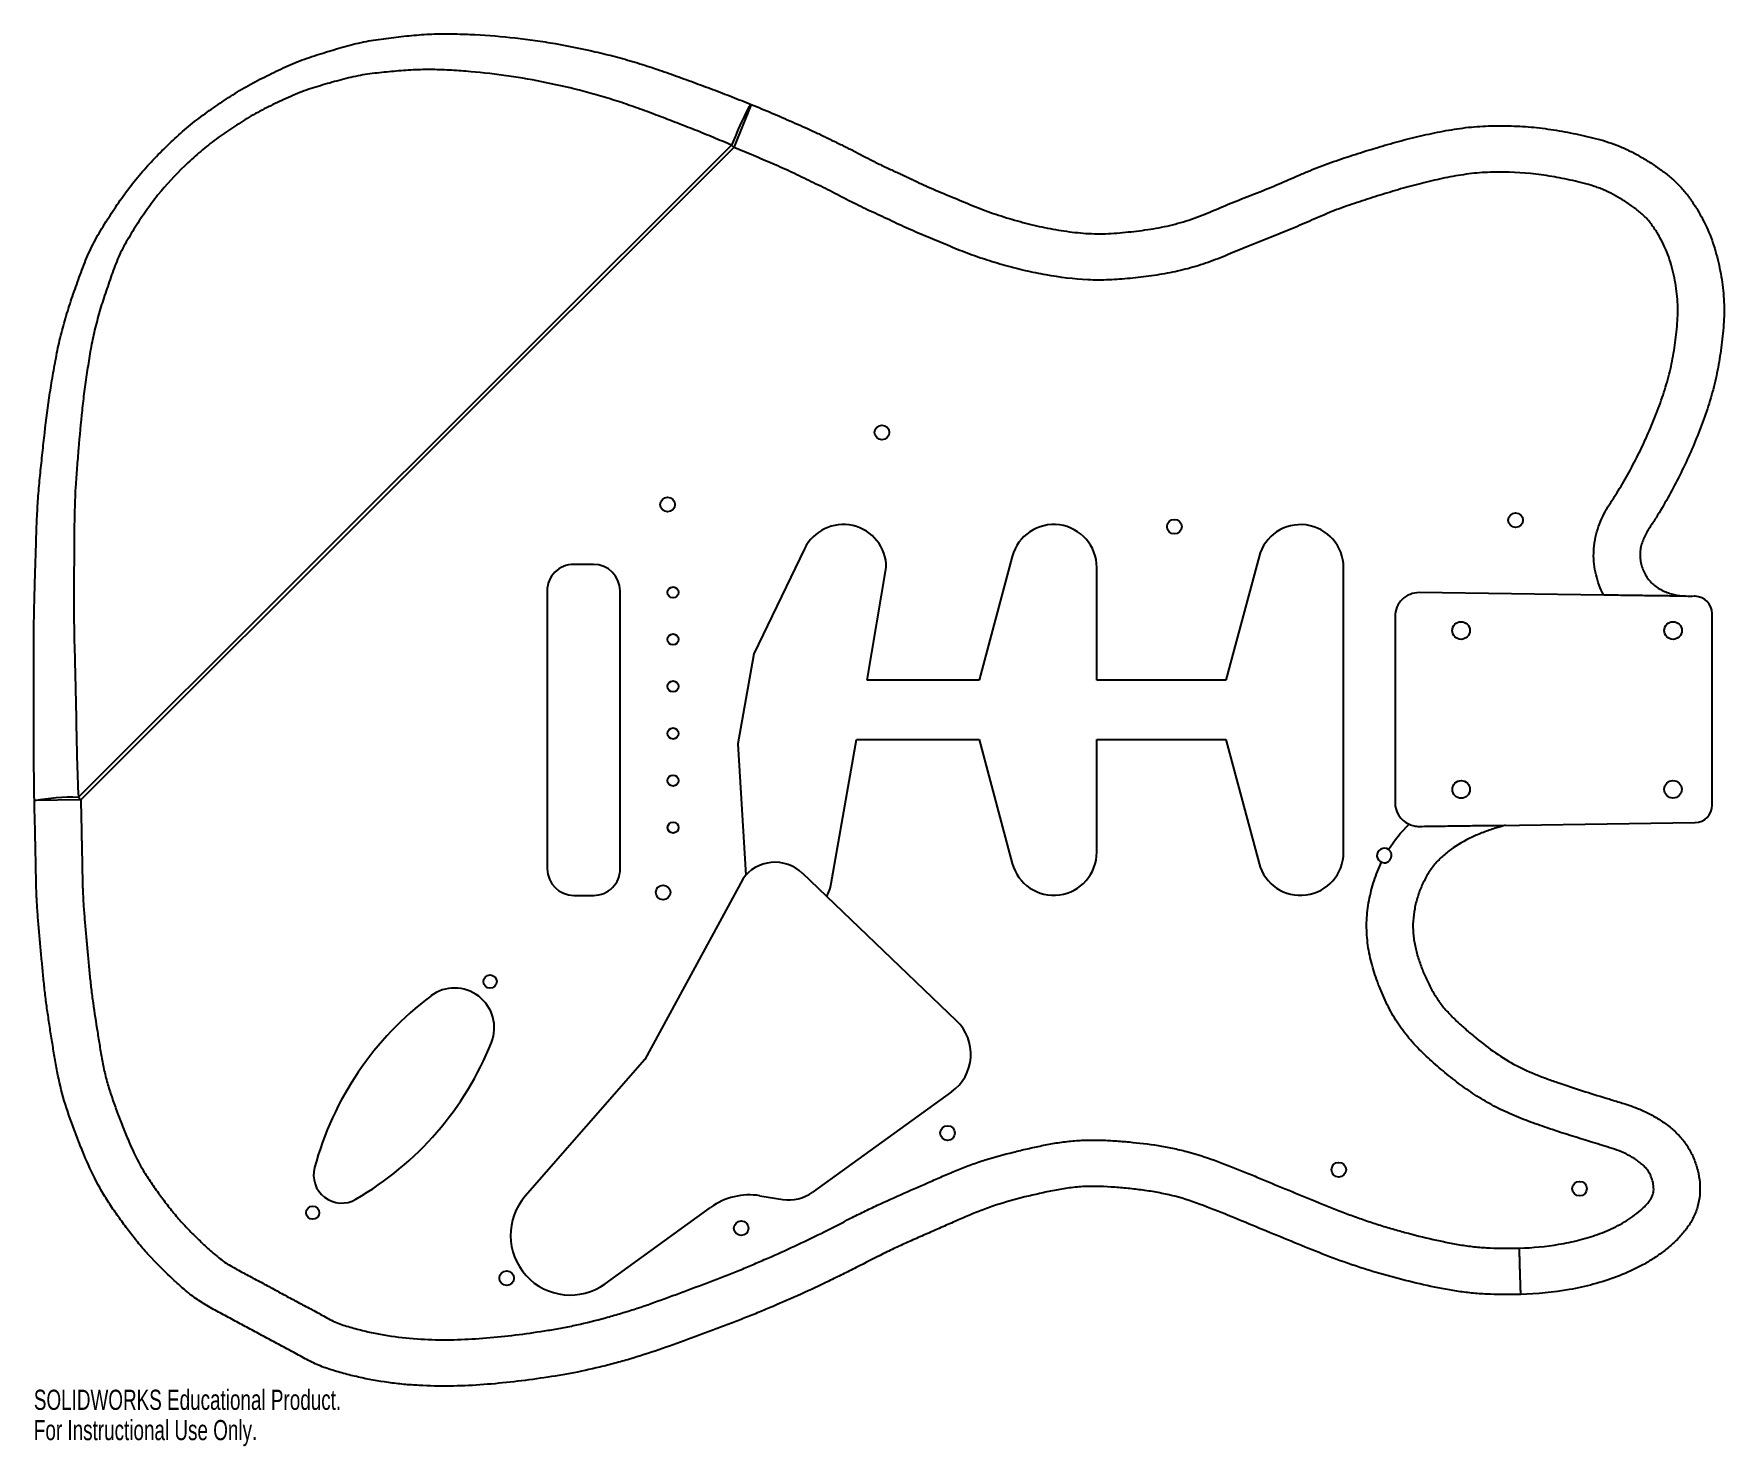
# Model space of a CAD drawing. Header units: inches. Extents: x 0 to 16, y -0.6 to 12.8.
import ezdxf

# ---------------------------------------------------------------- set-up
doc = ezdxf.new("R2010")
doc.units = ezdxf.units.IN
doc.header["$MEASUREMENT"] = 0
doc.styles.add('SLDTEXTSTYLE0', font='TXT', dxfattribs={"width": 0.7})

msp = doc.modelspace()

# ---------------------------------------------------------------- linework, layer by layer
at = {"color": 7, "linetype": 'Continuous', "lineweight": 25}
for p, q in [((6.772, 12.099), (6.608, 11.693)), ((0.42, 5.559), (6.586, 11.716)), ((6.608, 11.693), (0.443, 5.536)), ((6.586, 11.716), (6.608, 11.693)), ((7.274, 7.904), (6.796, 6.913)), ((9.235, 7.833), (8.922, 6.664)), ((11.564, 7.832), (11.251, 6.663)), ((5.283, 7.758), (5.095, 7.758)), ((7.865, 6.664), (8.046, 7.728)), ((10.033, 6.663), (10.033, 7.728)), ((12.362, 5.039), (12.362, 7.727)), ((4.845, 7.508), (4.846, 4.883)), ((5.534, 4.883), (5.533, 7.508)), ((14.818, 7.467), (13.076, 7.491)), ((15.679, 7.456), (15.672, 7.456)), ((12.848, 7.266), (12.848, 5.509)), ((15.842, 5.485), (15.842, 7.291)), ((6.796, 6.913), (6.646, 6.063)), ((8.922, 6.664), (7.865, 6.664)), ((11.251, 6.663), (10.033, 6.663)), ((6.646, 6.063), (6.719, 4.823)), ((7.526, 4.745), (7.766, 6.104)), ((7.766, 6.104), (8.922, 6.104)), ((8.922, 6.104), (9.235, 4.935)), ((10.033, 5.04), (10.033, 6.103)), ((10.033, 6.103), (11.251, 6.103)), ((11.251, 6.103), (11.564, 4.934)), ((0.443, 5.536), (0.005, 5.527)), ((0.42, 5.559), (0.443, 5.536)), ((13.815, 5.294), (15.679, 5.32)), ((13.892, 5.295), (13.821, 5.275)), ((6.691, 4.787), (5.766, 3.083)), ((8.709, 3.449), (7.256, 4.841)), ((5.096, 4.633), (5.284, 4.633)), ((5.766, 3.083), (4.638, 1.794)), ((7.348, 1.829), (8.663, 2.778)), ((6.851, 1.797), (7.07, 1.763)), ((5.391, 0.967), (6.387, 1.687))]:
    msp.add_line(p, q, dxfattribs=at)
at = {"color": 7, "linetype": 'Continuous', "lineweight": 25, "flags": 128}
msp.add_lwpolyline([(6.772, 12.099), (6.764, 12.093), (6.75, 12.073), (6.731, 12.039), (6.707, 11.992), (6.679, 11.934), (6.649, 11.867), (6.618, 11.793), (6.586, 11.716)], dxfattribs=at)
at = {"color": 7, "linetype": 'Continuous', "lineweight": 25}
for centre, radius in [((8.005, 9.003), 0.0689), ((5.982, 8.322), 0.0689), ((10.765, 8.114), 0.0689), ((13.986, 8.175), 0.0689), ((6.033, 7.493), 0.052), ((13.471, 7.133), 0.083), ((15.472, 7.133), 0.083), ((6.033, 7.049), 0.052), ((6.033, 6.605), 0.052), ((6.033, 6.161), 0.052), ((6.033, 5.717), 0.052), ((13.472, 5.633), 0.083), ((15.471, 5.634), 0.083), ((6.034, 5.273), 0.052), ((5.939, 4.661), 0.0689), ((4.306, 3.819), 0.0625), ((8.624, 2.389), 0.0689), ((12.317, 2.043), 0.0689), ((14.589, 1.864), 0.0689), ((2.632, 1.637), 0.0625), ((6.677, 1.491), 0.0689), ((4.463, 1.019), 0.0689)]:
    msp.add_circle(centre, radius, dxfattribs=at)
for centre, radius, start, end in [((7.64, 7.728), 0.406, 0, 154.2633), ((9.627, 7.728), 0.406, 0.0037, 165.0037), ((11.956, 7.727), 0.406, 0.0037, 165.0037), ((5.095, 7.508), 0.25, 90.0037, 180.0037), ((5.283, 7.508), 0.25, 0.0037, 90.0037), ((13.073, 7.266), 0.225, 89.2239, 180), ((15.677, 7.291), 0.165, 0, 89.2239), ((0.361, 3.604), 1.955, 88.276, 100.4908), ((13.073, 5.509), 0.225, 180, 245.5449), ((15.677, 5.485), 0.165, 270.7761, 0), ((9.627, 5.04), 0.406, 195.0037, 0.0037), ((11.956, 5.039), 0.406, 195.0037, 0.0037), ((12.746, 5.009), 0.0689, 53.9857, 248.5508), ((5.096, 4.883), 0.25, 180.0037, 270.0037), ((5.284, 4.883), 0.25, 270.0037, 0.0037), ((6.996, 4.57), 0.375, 46.2394, 144.6004), ((7.127, 4.815), 0.406, 331.634, 350.0037), ((5.546, 1.282), 3, 126.854, 164.9048), ((3.971, 3.383), 0.375, 338.1534, 126.854), ((8.406, 3.133), 0.438, 305.8386, 46.2394), ((1.535, 4.36), 3, 300.1026, 338.1534), ((2.906, 1.994), 0.266, 164.9048, 300.1026), ((5.062, 1.423), 0.563, 138.8028, 305.8579), ((6.754, 1.18), 0.625, 80.9855, 125.8579), ((7.128, 2.133), 0.375, 260.9855, 305.8386)]:
    msp.add_arc(centre, radius, start, end, dxfattribs=at)
for points, knots in [([(0.005, 5.527), (0.003, 5.657), (0.001, 5.787), (0, 6.047), (0, 6.176), (0.001, 6.371), (0.001, 6.435), (0.001, 6.565), (0.001, 6.629), (0, 6.823), (0, 6.952), (0, 7.145), (0.001, 7.21), (0.003, 7.338), (0.005, 7.403), (0.008, 7.531), (0.01, 7.595), (0.014, 7.724), (0.016, 7.788), (0.02, 7.916), (0.022, 7.98), (0.026, 8.108), (0.028, 8.172), (0.035, 8.301), (0.039, 8.365), (0.046, 8.46), (0.049, 8.492), (0.055, 8.556), (0.058, 8.588), (0.065, 8.651), (0.068, 8.683), (0.075, 8.746), (0.078, 8.778), (0.088, 8.873), (0.095, 8.936), (0.117, 9.126), (0.133, 9.252), (0.162, 9.44), (0.172, 9.503), (0.189, 9.597), (0.195, 9.628), (0.206, 9.691), (0.212, 9.722), (0.224, 9.785), (0.231, 9.816), (0.245, 9.878), (0.252, 9.91), (0.276, 10.003), (0.293, 10.065), (0.331, 10.188), (0.351, 10.249), (0.383, 10.34), (0.394, 10.37), (0.415, 10.431), (0.426, 10.461), (0.459, 10.551), (0.482, 10.611), (0.52, 10.699), (0.534, 10.729), (0.562, 10.787), (0.577, 10.815), (0.608, 10.872), (0.625, 10.9), (0.658, 10.956), (0.676, 10.984), (0.711, 11.039), (0.728, 11.066), (0.764, 11.121), (0.783, 11.148), (0.839, 11.229), (0.877, 11.282), (0.957, 11.385), (0.999, 11.435), (1.084, 11.532), (1.129, 11.58), (1.219, 11.672), (1.266, 11.718), (1.361, 11.806), (1.41, 11.85), (1.485, 11.912), (1.511, 11.933), (1.563, 11.973), (1.589, 11.993), (1.669, 12.051), (1.723, 12.088), (1.804, 12.143), (1.831, 12.161), (1.886, 12.196), (1.914, 12.213), (1.997, 12.264), (2.054, 12.295), (2.141, 12.341), (2.17, 12.355), (2.228, 12.384), (2.257, 12.398), (2.345, 12.441), (2.404, 12.468), (2.494, 12.505), (2.525, 12.517), (2.586, 12.539), (2.617, 12.55), (2.678, 12.57), (2.709, 12.579), (2.755, 12.593), (2.771, 12.598), (2.801, 12.607), (2.817, 12.612), (2.894, 12.635), (2.956, 12.653), (3.049, 12.676), (3.081, 12.683), (3.144, 12.696), (3.175, 12.702), (3.239, 12.712), (3.27, 12.716), (3.334, 12.725), (3.365, 12.729), (3.429, 12.736), (3.46, 12.74), (3.524, 12.747), (3.556, 12.75), (3.652, 12.759), (3.717, 12.763), (3.813, 12.766), (3.845, 12.766), (3.909, 12.767), (3.941, 12.766), (4.037, 12.764), (4.1, 12.762), (4.291, 12.752), (4.417, 12.742), (4.607, 12.721), (4.67, 12.713), (4.796, 12.695), (4.859, 12.685), (5.048, 12.652), (5.173, 12.627), (5.361, 12.583), (5.424, 12.568), (5.549, 12.535), (5.612, 12.517), (5.736, 12.48), (5.797, 12.46), (5.92, 12.419), (5.981, 12.398), (6.103, 12.354), (6.164, 12.332), (6.286, 12.287), (6.347, 12.265), (6.469, 12.219), (6.53, 12.195), (6.651, 12.148), (6.712, 12.123), (6.772, 12.099)], [0, 0, 0, 0, 0.03125, 0.03125, 0.0625, 0.0625, 0.078125, 0.078125, 0.09375, 0.09375, 0.125, 0.125, 0.140625, 0.140625, 0.15625, 0.15625, 0.171875, 0.171875, 0.1875, 0.1875, 0.203125, 0.203125, 0.21875, 0.21875, 0.234375, 0.234375, 0.242188, 0.242188, 0.25, 0.25, 0.257813, 0.257813, 0.265625, 0.265625, 0.28125, 0.28125, 0.3125, 0.3125, 0.328125, 0.328125, 0.335938, 0.335938, 0.34375, 0.34375, 0.351563, 0.351563, 0.359375, 0.359375, 0.375, 0.375, 0.390625, 0.390625, 0.398438, 0.398438, 0.40625, 0.40625, 0.421875, 0.421875, 0.429688, 0.429688, 0.4375, 0.4375, 0.445313, 0.445313, 0.453125, 0.453125, 0.460938, 0.460938, 0.46875, 0.46875, 0.484375, 0.484375, 0.5, 0.5, 0.515625, 0.515625, 0.53125, 0.53125, 0.546875, 0.546875, 0.554688, 0.554688, 0.5625, 0.5625, 0.578125, 0.578125, 0.585938, 0.585938, 0.59375, 0.59375, 0.609375, 0.609375, 0.617188, 0.617188, 0.625, 0.625, 0.640625, 0.640625, 0.648438, 0.648438, 0.65625, 0.65625, 0.664063, 0.664063, 0.667969, 0.667969, 0.671875, 0.671875, 0.6875, 0.6875, 0.695313, 0.695313, 0.703125, 0.703125, 0.710938, 0.710938, 0.71875, 0.71875, 0.726563, 0.726563, 0.734375, 0.734375, 0.75, 0.75, 0.757813, 0.757813, 0.765625, 0.765625, 0.78125, 0.78125, 0.8125, 0.8125, 0.828125, 0.828125, 0.84375, 0.84375, 0.875, 0.875, 0.890625, 0.890625, 0.90625, 0.90625, 0.921875, 0.921875, 0.9375, 0.9375, 0.953125, 0.953125, 0.96875, 0.96875, 0.984375, 0.984375, 1, 1, 1, 1]), ([(6.586, 11.716), (6.528, 11.74), (6.471, 11.764), (6.356, 11.811), (6.299, 11.835), (6.184, 11.881), (6.126, 11.903), (6.011, 11.947), (5.953, 11.97), (5.838, 12.013), (5.781, 12.035), (5.665, 12.077), (5.607, 12.097), (5.49, 12.136), (5.431, 12.154), (5.314, 12.189), (5.254, 12.206), (5.077, 12.253), (4.958, 12.28), (4.72, 12.329), (4.601, 12.35), (4.363, 12.385), (4.243, 12.399), (4.063, 12.414), (4.003, 12.419), (3.883, 12.425), (3.822, 12.428), (3.732, 12.429), (3.701, 12.429), (3.641, 12.428), (3.61, 12.427), (3.549, 12.424), (3.519, 12.422), (3.458, 12.418), (3.428, 12.415), (3.337, 12.406), (3.277, 12.401), (3.187, 12.39), (3.157, 12.386), (3.097, 12.377), (3.067, 12.371), (2.978, 12.352), (2.919, 12.337), (2.831, 12.313), (2.802, 12.304), (2.743, 12.288), (2.714, 12.279), (2.655, 12.262), (2.626, 12.253), (2.567, 12.233), (2.538, 12.223), (2.452, 12.189), (2.396, 12.163), (2.284, 12.111), (2.229, 12.085), (2.119, 12.029), (2.065, 11.999), (1.986, 11.951), (1.96, 11.934), (1.907, 11.901), (1.882, 11.883), (1.83, 11.849), (1.804, 11.831), (1.753, 11.796), (1.728, 11.777), (1.678, 11.74), (1.653, 11.721), (1.604, 11.682), (1.581, 11.662), (1.511, 11.601), (1.465, 11.559), (1.333, 11.431), (1.249, 11.341), (1.133, 11.197), (1.096, 11.147), (1.024, 11.045), (0.99, 10.993), (0.94, 10.915), (0.924, 10.888), (0.892, 10.835), (0.876, 10.809), (0.846, 10.755), (0.832, 10.728), (0.806, 10.673), (0.793, 10.645), (0.759, 10.561), (0.739, 10.504), (0.709, 10.418), (0.699, 10.389), (0.68, 10.332), (0.67, 10.303), (0.642, 10.217), (0.624, 10.159), (0.6, 10.071), (0.592, 10.042), (0.577, 9.983), (0.57, 9.953), (0.557, 9.894), (0.55, 9.865), (0.539, 9.806), (0.534, 9.776), (0.524, 9.717), (0.519, 9.687), (0.51, 9.628), (0.505, 9.598), (0.492, 9.509), (0.483, 9.449), (0.468, 9.33), (0.461, 9.27), (0.442, 9.091), (0.431, 8.971), (0.416, 8.791), (0.411, 8.731), (0.402, 8.61), (0.397, 8.55), (0.386, 8.369), (0.383, 8.248), (0.381, 8.066), (0.381, 8.005), (0.38, 7.883), (0.38, 7.823), (0.378, 7.64), (0.377, 7.519), (0.377, 7.275), (0.379, 7.153), (0.385, 6.909), (0.388, 6.787), (0.393, 6.603), (0.394, 6.542), (0.397, 6.419), (0.398, 6.358), (0.401, 6.174), (0.403, 6.051), (0.41, 5.805), (0.415, 5.682), (0.42, 5.559)], [0, 0, 0, 0, 0.015625, 0.015625, 0.03125, 0.03125, 0.046875, 0.046875, 0.0625, 0.0625, 0.078125, 0.078125, 0.09375, 0.09375, 0.109375, 0.109375, 0.125, 0.125, 0.15625, 0.15625, 0.1875, 0.1875, 0.21875, 0.21875, 0.234375, 0.234375, 0.25, 0.25, 0.257813, 0.257813, 0.265625, 0.265625, 0.273438, 0.273438, 0.28125, 0.28125, 0.296875, 0.296875, 0.304688, 0.304688, 0.3125, 0.3125, 0.328125, 0.328125, 0.335938, 0.335938, 0.34375, 0.34375, 0.351563, 0.351563, 0.359375, 0.359375, 0.375, 0.375, 0.390625, 0.390625, 0.40625, 0.40625, 0.414063, 0.414063, 0.421875, 0.421875, 0.429688, 0.429688, 0.4375, 0.4375, 0.445313, 0.445313, 0.453125, 0.453125, 0.46875, 0.46875, 0.5, 0.5, 0.515625, 0.515625, 0.53125, 0.53125, 0.539063, 0.539063, 0.546875, 0.546875, 0.554688, 0.554688, 0.5625, 0.5625, 0.578125, 0.578125, 0.585938, 0.585938, 0.59375, 0.59375, 0.609375, 0.609375, 0.617188, 0.617188, 0.625, 0.625, 0.632813, 0.632813, 0.640625, 0.640625, 0.648438, 0.648438, 0.65625, 0.65625, 0.671875, 0.671875, 0.6875, 0.6875, 0.71875, 0.71875, 0.734375, 0.734375, 0.75, 0.75, 0.78125, 0.78125, 0.796875, 0.796875, 0.8125, 0.8125, 0.84375, 0.84375, 0.875, 0.875, 0.90625, 0.90625, 0.921875, 0.921875, 0.9375, 0.9375, 0.96875, 0.96875, 1, 1, 1, 1]), ([(6.772, 12.099), (6.837, 12.073), (6.902, 12.046), (6.999, 12.005), (7.031, 11.991), (7.095, 11.963), (7.127, 11.949), (7.224, 11.907), (7.288, 11.879), (7.383, 11.834), (7.415, 11.819), (7.478, 11.788), (7.51, 11.773), (7.573, 11.742), (7.605, 11.727), (7.668, 11.696), (7.7, 11.68), (7.794, 11.632), (7.856, 11.599), (7.95, 11.551), (7.982, 11.535), (8.045, 11.505), (8.077, 11.49), (8.141, 11.461), (8.173, 11.447), (8.237, 11.416), (8.269, 11.401), (8.332, 11.371), (8.364, 11.356), (8.428, 11.327), (8.46, 11.313), (8.557, 11.271), (8.622, 11.244), (8.72, 11.204), (8.752, 11.19), (8.817, 11.163), (8.849, 11.149), (8.914, 11.123), (8.947, 11.11), (9.013, 11.086), (9.047, 11.074), (9.114, 11.052), (9.147, 11.041), (9.215, 11.02), (9.249, 11.01), (9.351, 10.981), (9.42, 10.964), (9.557, 10.934), (9.627, 10.921), (9.765, 10.899), (9.835, 10.89), (9.939, 10.882), (9.975, 10.88), (10.045, 10.878), (10.08, 10.878), (10.151, 10.881), (10.187, 10.883), (10.258, 10.888), (10.294, 10.892), (10.4, 10.903), (10.47, 10.911), (10.61, 10.934), (10.68, 10.947), (10.782, 10.973), (10.816, 10.982), (10.884, 11.003), (10.918, 11.014), (11.018, 11.05), (11.084, 11.077), (11.216, 11.133), (11.282, 11.161), (11.414, 11.214), (11.481, 11.24), (11.614, 11.292), (11.68, 11.319), (11.812, 11.375), (11.877, 11.404), (11.976, 11.447), (12.009, 11.461), (12.075, 11.488), (12.108, 11.501), (12.208, 11.539), (12.276, 11.563), (12.411, 11.609), (12.479, 11.631), (12.581, 11.663), (12.615, 11.673), (12.684, 11.694), (12.718, 11.704), (12.786, 11.725), (12.821, 11.734), (12.89, 11.753), (12.924, 11.762), (12.994, 11.78), (13.029, 11.788), (13.099, 11.805), (13.134, 11.813), (13.239, 11.836), (13.31, 11.85), (13.452, 11.873), (13.523, 11.883), (13.631, 11.892), (13.667, 11.894), (13.739, 11.897), (13.774, 11.898), (13.882, 11.899), (13.954, 11.897), (14.096, 11.89), (14.167, 11.884), (14.308, 11.866), (14.379, 11.855), (14.519, 11.829), (14.59, 11.815), (14.694, 11.79), (14.729, 11.782), (14.799, 11.763), (14.833, 11.753), (14.901, 11.73), (14.934, 11.718), (15, 11.691), (15.033, 11.676), (15.096, 11.644), (15.128, 11.627), (15.19, 11.592), (15.221, 11.574), (15.281, 11.535), (15.311, 11.515), (15.369, 11.474), (15.398, 11.452), (15.453, 11.408), (15.48, 11.384), (15.531, 11.335), (15.555, 11.308), (15.59, 11.267), (15.601, 11.253), (15.623, 11.224), (15.633, 11.209), (15.664, 11.165), (15.684, 11.135), (15.739, 11.043), (15.772, 10.98), (15.829, 10.849), (15.853, 10.782), (15.883, 10.678), (15.892, 10.643), (15.908, 10.573), (15.915, 10.537), (15.935, 10.431), (15.944, 10.36), (15.952, 10.253), (15.954, 10.217), (15.955, 10.145), (15.954, 10.109), (15.95, 10.037), (15.948, 10.001), (15.941, 9.929), (15.938, 9.893), (15.925, 9.785), (15.914, 9.714), (15.889, 9.573), (15.874, 9.502), (15.838, 9.363), (15.818, 9.294), (15.773, 9.157), (15.748, 9.089), (15.695, 8.954), (15.668, 8.887), (15.61, 8.755), (15.579, 8.689), (15.516, 8.56), (15.483, 8.496), (15.414, 8.369), (15.378, 8.306), (15.321, 8.214), (15.302, 8.183), (15.263, 8.122), (15.242, 8.092), (15.215, 8.045), (15.207, 8.029), (15.191, 7.996), (15.185, 7.979), (15.173, 7.944), (15.169, 7.927), (15.164, 7.9), (15.162, 7.891), (15.161, 7.873), (15.16, 7.864), (15.16, 7.837), (15.161, 7.819), (15.166, 7.783), (15.169, 7.765), (15.179, 7.73), (15.185, 7.713), (15.2, 7.68), (15.208, 7.664), (15.227, 7.633), (15.238, 7.618), (15.261, 7.591), (15.274, 7.578), (15.301, 7.555), (15.316, 7.544), (15.347, 7.525), (15.363, 7.516), (15.396, 7.501), (15.412, 7.494), (15.447, 7.482), (15.464, 7.477), (15.517, 7.465), (15.553, 7.459), (15.589, 7.457)], [0, 0, 0, 0, 0.015625, 0.015625, 0.023438, 0.023438, 0.03125, 0.03125, 0.046875, 0.046875, 0.054688, 0.054688, 0.0625, 0.0625, 0.070313, 0.070313, 0.078125, 0.078125, 0.09375, 0.09375, 0.101563, 0.101563, 0.109375, 0.109375, 0.117188, 0.117188, 0.125, 0.125, 0.132813, 0.132813, 0.140625, 0.140625, 0.15625, 0.15625, 0.164063, 0.164063, 0.171875, 0.171875, 0.179688, 0.179688, 0.1875, 0.1875, 0.195313, 0.195313, 0.203125, 0.203125, 0.21875, 0.21875, 0.234375, 0.234375, 0.25, 0.25, 0.257813, 0.257813, 0.265625, 0.265625, 0.273438, 0.273438, 0.28125, 0.28125, 0.296875, 0.296875, 0.3125, 0.3125, 0.320313, 0.320313, 0.328125, 0.328125, 0.34375, 0.34375, 0.359375, 0.359375, 0.375, 0.375, 0.390625, 0.390625, 0.40625, 0.40625, 0.414062, 0.414062, 0.421875, 0.421875, 0.4375, 0.4375, 0.453125, 0.453125, 0.460937, 0.460937, 0.46875, 0.46875, 0.476562, 0.476562, 0.484375, 0.484375, 0.492187, 0.492187, 0.5, 0.5, 0.515625, 0.515625, 0.53125, 0.53125, 0.539062, 0.539062, 0.546875, 0.546875, 0.5625, 0.5625, 0.578125, 0.578125, 0.59375, 0.59375, 0.609375, 0.609375, 0.617187, 0.617187, 0.625, 0.625, 0.632812, 0.632812, 0.640625, 0.640625, 0.648437, 0.648437, 0.65625, 0.65625, 0.664062, 0.664062, 0.671875, 0.671875, 0.679687, 0.679687, 0.6875, 0.6875, 0.691406, 0.691406, 0.695312, 0.695312, 0.703125, 0.703125, 0.71875, 0.71875, 0.734375, 0.734375, 0.742187, 0.742187, 0.75, 0.75, 0.765625, 0.765625, 0.773437, 0.773437, 0.78125, 0.78125, 0.789062, 0.789062, 0.796875, 0.796875, 0.8125, 0.8125, 0.828125, 0.828125, 0.84375, 0.84375, 0.859375, 0.859375, 0.875, 0.875, 0.890625, 0.890625, 0.90625, 0.90625, 0.921875, 0.921875, 0.929687, 0.929687, 0.9375, 0.9375, 0.941406, 0.941406, 0.945312, 0.945312, 0.949219, 0.949219, 0.951172, 0.951172, 0.953125, 0.953125, 0.957031, 0.957031, 0.960937, 0.960937, 0.964844, 0.964844, 0.96875, 0.96875, 0.972656, 0.972656, 0.976562, 0.976562, 0.980469, 0.980469, 0.984375, 0.984375, 0.988281, 0.988281, 0.992188, 0.992188, 1, 1, 1, 1]), ([(14.818, 7.467), (14.801, 7.498), (14.787, 7.529), (14.763, 7.594), (14.753, 7.627), (14.729, 7.727), (14.721, 7.794), (14.723, 7.88), (14.724, 7.897), (14.727, 7.932), (14.729, 7.949), (14.736, 7.999), (14.744, 8.033), (14.763, 8.098), (14.774, 8.13), (14.8, 8.194), (14.815, 8.225), (14.848, 8.285), (14.866, 8.314), (14.894, 8.358), (14.903, 8.372), (14.922, 8.401), (14.931, 8.415), (14.977, 8.488), (15.012, 8.547), (15.078, 8.666), (15.11, 8.727), (15.171, 8.849), (15.2, 8.911), (15.255, 9.036), (15.282, 9.099), (15.332, 9.226), (15.356, 9.291), (15.399, 9.421), (15.418, 9.486), (15.443, 9.585), (15.451, 9.618), (15.465, 9.685), (15.471, 9.718), (15.488, 9.819), (15.497, 9.886), (15.508, 9.988), (15.511, 10.023), (15.515, 10.091), (15.517, 10.125), (15.517, 10.228), (15.511, 10.295), (15.497, 10.396), (15.491, 10.43), (15.477, 10.496), (15.469, 10.53), (15.452, 10.596), (15.442, 10.628), (15.419, 10.692), (15.406, 10.723), (15.379, 10.785), (15.364, 10.815), (15.331, 10.874), (15.313, 10.903), (15.275, 10.959), (15.254, 10.987), (15.221, 11.025), (15.209, 11.037), (15.185, 11.061), (15.172, 11.072), (15.146, 11.093), (15.133, 11.103), (15.106, 11.124), (15.093, 11.134), (15.051, 11.163), (15.023, 11.182), (14.965, 11.217), (14.936, 11.233), (14.877, 11.265), (14.847, 11.281), (14.8, 11.301), (14.785, 11.307), (14.753, 11.318), (14.737, 11.324), (14.689, 11.339), (14.657, 11.348), (14.591, 11.365), (14.558, 11.373), (14.492, 11.388), (14.459, 11.395), (14.393, 11.408), (14.36, 11.414), (14.293, 11.425), (14.26, 11.431), (14.093, 11.454), (13.959, 11.461), (13.79, 11.461), (13.756, 11.46), (13.688, 11.457), (13.654, 11.455), (13.553, 11.446), (13.486, 11.436), (13.352, 11.413), (13.285, 11.399), (13.186, 11.376), (13.153, 11.368), (13.088, 11.352), (13.055, 11.344), (12.989, 11.327), (12.957, 11.318), (12.892, 11.3), (12.86, 11.29), (12.763, 11.261), (12.698, 11.241), (12.57, 11.2), (12.506, 11.179), (12.379, 11.136), (12.315, 11.113), (12.19, 11.063), (12.128, 11.036), (12.005, 10.982), (11.943, 10.955), (11.818, 10.903), (11.756, 10.878), (11.63, 10.828), (11.567, 10.804), (11.442, 10.754), (11.38, 10.727), (11.256, 10.675), (11.194, 10.649), (11.068, 10.602), (11.005, 10.581), (10.876, 10.544), (10.812, 10.529), (10.681, 10.502), (10.615, 10.491), (10.483, 10.472), (10.416, 10.464), (10.282, 10.451), (10.215, 10.446), (10.115, 10.442), (10.081, 10.441), (10.015, 10.441), (9.981, 10.442), (9.816, 10.45), (9.685, 10.467), (9.489, 10.502), (9.424, 10.515), (9.294, 10.545), (9.23, 10.561), (9.101, 10.597), (9.037, 10.617), (8.91, 10.658), (8.847, 10.68), (8.723, 10.728), (8.662, 10.754), (8.539, 10.805), (8.478, 10.83), (8.355, 10.882), (8.294, 10.908), (8.173, 10.962), (8.113, 10.991), (8.023, 11.034), (7.993, 11.048), (7.933, 11.076), (7.902, 11.089), (7.842, 11.117), (7.812, 11.131), (7.753, 11.161), (7.723, 11.176), (7.664, 11.206), (7.634, 11.222), (7.575, 11.253), (7.546, 11.268), (7.457, 11.313), (7.397, 11.341), (7.307, 11.385), (7.277, 11.4), (7.217, 11.429), (7.187, 11.443), (7.097, 11.485), (7.036, 11.512), (6.945, 11.552), (6.914, 11.565), (6.853, 11.591), (6.823, 11.604), (6.731, 11.643), (6.67, 11.668), (6.608, 11.693)], [0, 0, 0, 0, 0.007813, 0.007813, 0.015625, 0.015625, 0.03125, 0.03125, 0.035156, 0.035156, 0.039063, 0.039063, 0.046875, 0.046875, 0.054688, 0.054688, 0.0625, 0.0625, 0.070313, 0.070313, 0.074219, 0.074219, 0.078125, 0.078125, 0.09375, 0.09375, 0.109375, 0.109375, 0.125, 0.125, 0.140625, 0.140625, 0.15625, 0.15625, 0.171875, 0.171875, 0.179688, 0.179688, 0.1875, 0.1875, 0.203125, 0.203125, 0.210938, 0.210938, 0.21875, 0.21875, 0.234375, 0.234375, 0.242188, 0.242188, 0.25, 0.25, 0.257813, 0.257813, 0.265625, 0.265625, 0.273438, 0.273438, 0.28125, 0.28125, 0.289063, 0.289063, 0.292969, 0.292969, 0.296875, 0.296875, 0.300781, 0.300781, 0.304688, 0.304688, 0.3125, 0.3125, 0.320313, 0.320313, 0.328125, 0.328125, 0.332031, 0.332031, 0.335938, 0.335938, 0.34375, 0.34375, 0.351563, 0.351563, 0.359375, 0.359375, 0.367188, 0.367188, 0.375, 0.375, 0.40625, 0.40625, 0.414063, 0.414063, 0.421875, 0.421875, 0.4375, 0.4375, 0.453125, 0.453125, 0.460938, 0.460938, 0.46875, 0.46875, 0.476563, 0.476563, 0.484375, 0.484375, 0.5, 0.5, 0.515625, 0.515625, 0.53125, 0.53125, 0.546875, 0.546875, 0.5625, 0.5625, 0.578125, 0.578125, 0.59375, 0.59375, 0.609375, 0.609375, 0.625, 0.625, 0.640625, 0.640625, 0.65625, 0.65625, 0.671875, 0.671875, 0.6875, 0.6875, 0.703125, 0.703125, 0.710938, 0.710938, 0.71875, 0.71875, 0.75, 0.75, 0.765625, 0.765625, 0.78125, 0.78125, 0.796875, 0.796875, 0.8125, 0.8125, 0.828125, 0.828125, 0.84375, 0.84375, 0.859375, 0.859375, 0.875, 0.875, 0.882813, 0.882813, 0.890625, 0.890625, 0.898438, 0.898438, 0.90625, 0.90625, 0.914063, 0.914063, 0.921875, 0.921875, 0.9375, 0.9375, 0.945313, 0.945313, 0.953125, 0.953125, 0.96875, 0.96875, 0.976563, 0.976563, 0.984375, 0.984375, 1, 1, 1, 1]), ([(15.459, 7.459), (15.412, 7.459), (15.364, 7.46), (15.267, 7.461), (15.217, 7.462), (15.151, 7.463), (15.137, 7.463), (15.11, 7.463), (15.096, 7.464), (15.054, 7.464), (15.026, 7.464), (14.968, 7.465), (14.939, 7.466), (14.894, 7.466), (14.879, 7.466), (14.848, 7.467), (14.833, 7.467), (14.818, 7.467)], [0, 0, 0, 0, 0.25, 0.25, 0.5, 0.5, 0.5625, 0.5625, 0.625, 0.625, 0.75, 0.75, 0.875, 0.875, 0.9375, 0.9375, 1, 1, 1, 1]), ([(15.589, 7.457), (15.589, 7.457), (15.588, 7.457), (15.585, 7.457), (15.583, 7.457), (15.576, 7.457), (15.571, 7.457), (15.554, 7.457), (15.542, 7.457), (15.507, 7.458), (15.483, 7.458), (15.459, 7.459)], [0, 0, 0, 0, 0.0625, 0.0625, 0.125, 0.125, 0.25, 0.25, 0.5, 0.5, 1, 1, 1, 1]), ([(14.034, 0.866), (13.938, 0.863), (13.843, 0.863), (13.701, 0.869), (13.653, 0.871), (13.559, 0.88), (13.512, 0.885), (13.372, 0.904), (13.279, 0.922), (13.094, 0.961), (13.002, 0.983), (12.819, 1.031), (12.727, 1.056), (12.59, 1.097), (12.545, 1.111), (12.454, 1.141), (12.409, 1.156), (12.275, 1.204), (12.186, 1.238), (12.009, 1.308), (11.921, 1.344), (11.745, 1.417), (11.658, 1.453), (11.482, 1.526), (11.394, 1.562), (11.218, 1.634), (11.13, 1.67), (10.951, 1.737), (10.862, 1.768), (10.723, 1.804), (10.676, 1.814), (10.582, 1.833), (10.535, 1.84), (10.44, 1.854), (10.393, 1.859), (10.298, 1.869), (10.251, 1.873), (10.109, 1.884), (10.014, 1.888), (9.894, 1.883), (9.87, 1.881), (9.822, 1.877), (9.798, 1.874), (9.727, 1.865), (9.679, 1.857), (9.585, 1.839), (9.538, 1.828), (9.445, 1.807), (9.399, 1.797), (9.26, 1.762), (9.168, 1.737), (9.032, 1.692), (8.987, 1.676), (8.898, 1.642), (8.853, 1.623), (8.765, 1.585), (8.721, 1.566), (8.633, 1.528), (8.589, 1.508), (8.501, 1.47), (8.457, 1.45), (8.369, 1.412), (8.325, 1.392), (8.237, 1.353), (8.193, 1.333), (8.106, 1.293), (8.063, 1.272), (7.933, 1.208), (7.848, 1.163), (7.719, 1.098), (7.676, 1.076), (7.59, 1.033), (7.546, 1.012), (7.416, 0.949), (7.329, 0.908), (7.154, 0.829), (7.066, 0.791), (6.933, 0.734), (6.889, 0.716), (6.8, 0.679), (6.756, 0.661), (6.666, 0.626), (6.621, 0.608), (6.531, 0.574), (6.486, 0.557), (6.351, 0.506), (6.261, 0.473), (6.08, 0.406), (5.99, 0.374), (5.808, 0.311), (5.716, 0.282), (5.576, 0.241), (5.53, 0.228), (5.437, 0.203), (5.39, 0.191), (5.25, 0.157), (5.156, 0.137), (4.968, 0.102), (4.874, 0.087), (4.685, 0.06), (4.59, 0.048), (4.401, 0.027), (4.306, 0.018), (4.115, 0.005), (4.02, 0.001), (3.829, -0.001), (3.733, 0.001), (3.588, 0.009), (3.54, 0.012), (3.443, 0.021), (3.395, 0.027), (3.25, 0.047), (3.156, 0.064), (3.016, 0.096), (2.97, 0.107), (2.878, 0.132), (2.833, 0.145), (2.765, 0.167), (2.743, 0.175), (2.699, 0.192), (2.677, 0.201), (2.634, 0.221), (2.613, 0.231), (2.571, 0.253), (2.55, 0.265), (2.508, 0.288), (2.487, 0.299), (2.445, 0.322), (2.424, 0.333), (2.361, 0.367), (2.319, 0.389), (2.235, 0.434), (2.193, 0.456), (2.109, 0.502), (2.067, 0.524), (1.983, 0.57), (1.941, 0.592), (1.857, 0.637), (1.815, 0.66), (1.752, 0.693), (1.731, 0.705), (1.689, 0.727), (1.669, 0.739), (1.607, 0.775), (1.567, 0.8), (1.49, 0.854), (1.454, 0.884), (1.382, 0.945), (1.347, 0.977), (1.244, 1.074), (1.176, 1.14), (1.095, 1.227), (1.078, 1.244), (1.046, 1.28), (1.031, 1.298), (0.984, 1.353), (0.954, 1.39), (0.896, 1.465), (0.868, 1.503), (0.812, 1.58), (0.784, 1.619), (0.73, 1.696), (0.704, 1.736), (0.654, 1.816), (0.63, 1.857), (0.563, 1.982), (0.523, 2.068), (0.467, 2.2), (0.449, 2.245), (0.414, 2.334), (0.397, 2.379), (0.347, 2.513), (0.314, 2.603), (0.26, 2.785), (0.238, 2.878), (0.211, 3.017), (0.203, 3.064), (0.187, 3.157), (0.18, 3.204), (0.165, 3.298), (0.157, 3.345), (0.143, 3.439), (0.136, 3.486), (0.122, 3.58), (0.116, 3.627), (0.104, 3.721), (0.099, 3.768), (0.089, 3.863), (0.085, 3.911), (0.076, 4.006), (0.071, 4.053), (0.062, 4.148), (0.058, 4.196), (0.05, 4.291), (0.045, 4.338), (0.038, 4.433), (0.034, 4.481), (0.028, 4.576), (0.026, 4.623), (0.021, 4.766), (0.019, 4.861), (0.017, 5.004), (0.016, 5.051), (0.014, 5.146), (0.013, 5.194), (0.01, 5.337), (0.007, 5.432), (0.005, 5.527)], [0, 0, 0, 0, 0.015625, 0.015625, 0.023437, 0.023437, 0.03125, 0.03125, 0.046875, 0.046875, 0.0625, 0.0625, 0.078125, 0.078125, 0.085937, 0.085937, 0.09375, 0.09375, 0.109375, 0.109375, 0.125, 0.125, 0.140625, 0.140625, 0.15625, 0.15625, 0.171875, 0.171875, 0.1875, 0.1875, 0.195312, 0.195312, 0.203125, 0.203125, 0.210937, 0.210937, 0.21875, 0.21875, 0.234375, 0.234375, 0.238281, 0.238281, 0.242187, 0.242187, 0.25, 0.25, 0.257812, 0.257812, 0.265625, 0.265625, 0.28125, 0.28125, 0.289062, 0.289062, 0.296875, 0.296875, 0.304687, 0.304687, 0.3125, 0.3125, 0.320312, 0.320312, 0.328125, 0.328125, 0.335937, 0.335937, 0.34375, 0.34375, 0.359375, 0.359375, 0.367187, 0.367187, 0.375, 0.375, 0.390625, 0.390625, 0.40625, 0.40625, 0.414062, 0.414062, 0.421875, 0.421875, 0.429687, 0.429687, 0.4375, 0.4375, 0.453125, 0.453125, 0.46875, 0.46875, 0.484375, 0.484375, 0.492187, 0.492187, 0.5, 0.5, 0.515625, 0.515625, 0.53125, 0.53125, 0.546875, 0.546875, 0.5625, 0.5625, 0.578125, 0.578125, 0.59375, 0.59375, 0.601562, 0.601562, 0.609375, 0.609375, 0.625, 0.625, 0.632812, 0.632812, 0.640625, 0.640625, 0.644531, 0.644531, 0.648437, 0.648437, 0.652344, 0.652344, 0.65625, 0.65625, 0.660156, 0.660156, 0.664062, 0.664062, 0.671875, 0.671875, 0.679687, 0.679687, 0.6875, 0.6875, 0.695312, 0.695312, 0.703125, 0.703125, 0.707031, 0.707031, 0.710937, 0.710937, 0.71875, 0.71875, 0.726562, 0.726562, 0.734375, 0.734375, 0.75, 0.75, 0.753906, 0.753906, 0.757812, 0.757812, 0.765625, 0.765625, 0.773437, 0.773437, 0.78125, 0.78125, 0.789062, 0.789062, 0.796875, 0.796875, 0.8125, 0.8125, 0.820312, 0.820312, 0.828125, 0.828125, 0.84375, 0.84375, 0.859375, 0.859375, 0.867187, 0.867187, 0.875, 0.875, 0.882812, 0.882812, 0.890625, 0.890625, 0.898437, 0.898437, 0.90625, 0.90625, 0.914062, 0.914062, 0.921875, 0.921875, 0.929687, 0.929687, 0.9375, 0.9375, 0.945312, 0.945312, 0.953125, 0.953125, 0.96875, 0.96875, 0.976562, 0.976562, 0.984375, 0.984375, 1, 1, 1, 1]), ([(0.443, 5.536), (0.445, 5.445), (0.447, 5.353), (0.45, 5.216), (0.451, 5.17), (0.453, 5.078), (0.454, 5.033), (0.456, 4.895), (0.458, 4.803), (0.462, 4.666), (0.464, 4.62), (0.469, 4.529), (0.473, 4.483), (0.48, 4.392), (0.484, 4.346), (0.492, 4.255), (0.496, 4.209), (0.505, 4.118), (0.509, 4.072), (0.517, 3.981), (0.522, 3.936), (0.531, 3.844), (0.535, 3.799), (0.546, 3.708), (0.552, 3.663), (0.572, 3.527), (0.586, 3.437), (0.607, 3.302), (0.614, 3.257), (0.629, 3.167), (0.636, 3.122), (0.653, 3.032), (0.662, 2.988), (0.683, 2.899), (0.695, 2.855), (0.722, 2.768), (0.737, 2.724), (0.767, 2.638), (0.783, 2.595), (0.816, 2.509), (0.833, 2.466), (0.867, 2.38), (0.884, 2.337), (0.939, 2.211), (0.978, 2.129), (1.047, 2.011), (1.072, 1.973), (1.123, 1.897), (1.149, 1.86), (1.203, 1.786), (1.23, 1.75), (1.285, 1.677), (1.314, 1.641), (1.358, 1.588), (1.373, 1.571), (1.404, 1.537), (1.42, 1.52), (1.467, 1.47), (1.499, 1.438), (1.564, 1.374), (1.597, 1.342), (1.664, 1.281), (1.697, 1.251), (1.75, 1.208), (1.768, 1.194), (1.805, 1.168), (1.824, 1.155), (1.863, 1.132), (1.882, 1.121), (1.922, 1.099), (1.942, 1.088), (2.003, 1.055), (2.043, 1.034), (2.124, 0.991), (2.165, 0.969), (2.245, 0.926), (2.285, 0.904), (2.366, 0.86), (2.406, 0.838), (2.487, 0.795), (2.527, 0.774), (2.608, 0.731), (2.648, 0.71), (2.709, 0.677), (2.729, 0.665), (2.769, 0.643), (2.789, 0.632), (2.83, 0.612), (2.851, 0.603), (2.893, 0.586), (2.914, 0.578), (2.958, 0.565), (2.979, 0.558), (3.023, 0.546), (3.045, 0.54), (3.112, 0.523), (3.157, 0.512), (3.292, 0.484), (3.383, 0.469), (3.57, 0.448), (3.663, 0.442), (3.848, 0.436), (3.94, 0.437), (4.124, 0.444), (4.216, 0.45), (4.398, 0.466), (4.49, 0.476), (4.672, 0.499), (4.763, 0.512), (4.899, 0.534), (4.944, 0.542), (5.035, 0.559), (5.08, 0.568), (5.215, 0.598), (5.305, 0.62), (5.44, 0.657), (5.484, 0.67), (5.574, 0.697), (5.618, 0.71), (5.75, 0.753), (5.838, 0.784), (5.968, 0.831), (6.012, 0.847), (6.099, 0.879), (6.142, 0.896), (6.272, 0.944), (6.359, 0.976), (6.489, 1.026), (6.532, 1.043), (6.618, 1.077), (6.661, 1.094), (6.746, 1.13), (6.788, 1.148), (6.873, 1.185), (6.916, 1.203), (7.043, 1.259), (7.127, 1.297), (7.295, 1.376), (7.378, 1.416), (7.544, 1.499), (7.626, 1.542), (7.75, 1.605), (7.792, 1.626), (7.875, 1.667), (7.917, 1.687), (8.042, 1.746), (8.127, 1.783), (8.296, 1.858), (8.381, 1.895), (8.508, 1.951), (8.551, 1.969), (8.635, 2.006), (8.678, 2.024), (8.763, 2.059), (8.806, 2.076), (8.893, 2.107), (8.936, 2.122), (9.067, 2.163), (9.156, 2.187), (9.29, 2.22), (9.334, 2.231), (9.424, 2.251), (9.469, 2.261), (9.559, 2.279), (9.604, 2.288), (9.673, 2.299), (9.696, 2.302), (9.742, 2.308), (9.765, 2.311), (9.834, 2.318), (9.88, 2.321), (9.972, 2.324), (10.018, 2.323), (10.11, 2.321), (10.155, 2.319), (10.247, 2.313), (10.292, 2.309), (10.429, 2.296), (10.52, 2.286), (10.656, 2.264), (10.701, 2.256), (10.792, 2.237), (10.837, 2.226), (10.97, 2.191), (11.057, 2.163), (11.229, 2.1), (11.315, 2.067), (11.442, 2.015), (11.484, 1.998), (11.569, 1.963), (11.611, 1.945), (11.738, 1.893), (11.823, 1.858), (11.992, 1.788), (12.077, 1.753), (12.247, 1.684), (12.332, 1.651), (12.461, 1.602), (12.504, 1.587), (12.59, 1.557), (12.634, 1.542), (12.721, 1.515), (12.765, 1.501), (12.853, 1.476), (12.897, 1.463), (13.029, 1.428), (13.118, 1.405), (13.251, 1.375), (13.295, 1.366), (13.385, 1.348), (13.429, 1.339), (13.519, 1.325), (13.564, 1.319), (13.655, 1.31), (13.7, 1.307), (13.837, 1.3), (13.929, 1.3), (14.022, 1.303)], [0, 0, 0, 0, 0.015625, 0.015625, 0.023437, 0.023437, 0.03125, 0.03125, 0.046875, 0.046875, 0.054687, 0.054687, 0.0625, 0.0625, 0.070312, 0.070312, 0.078125, 0.078125, 0.085937, 0.085937, 0.09375, 0.09375, 0.101562, 0.101562, 0.109375, 0.109375, 0.125, 0.125, 0.132812, 0.132812, 0.140625, 0.140625, 0.148437, 0.148437, 0.15625, 0.15625, 0.164062, 0.164062, 0.171875, 0.171875, 0.179687, 0.179687, 0.1875, 0.1875, 0.203125, 0.203125, 0.210937, 0.210937, 0.21875, 0.21875, 0.226562, 0.226562, 0.234375, 0.234375, 0.238281, 0.238281, 0.242187, 0.242187, 0.25, 0.25, 0.257812, 0.257812, 0.265625, 0.265625, 0.269531, 0.269531, 0.273437, 0.273437, 0.277344, 0.277344, 0.28125, 0.28125, 0.289062, 0.289062, 0.296875, 0.296875, 0.304687, 0.304687, 0.3125, 0.3125, 0.320312, 0.320312, 0.328125, 0.328125, 0.332031, 0.332031, 0.335937, 0.335937, 0.339844, 0.339844, 0.34375, 0.34375, 0.347656, 0.347656, 0.351562, 0.351562, 0.359375, 0.359375, 0.375, 0.375, 0.390625, 0.390625, 0.40625, 0.40625, 0.421875, 0.421875, 0.4375, 0.4375, 0.453125, 0.453125, 0.460937, 0.460937, 0.46875, 0.46875, 0.484375, 0.484375, 0.492187, 0.492187, 0.5, 0.5, 0.515625, 0.515625, 0.523437, 0.523437, 0.53125, 0.53125, 0.546875, 0.546875, 0.554687, 0.554687, 0.5625, 0.5625, 0.570312, 0.570312, 0.578125, 0.578125, 0.59375, 0.59375, 0.609375, 0.609375, 0.625, 0.625, 0.632812, 0.632812, 0.640625, 0.640625, 0.65625, 0.65625, 0.671875, 0.671875, 0.679687, 0.679687, 0.6875, 0.6875, 0.695312, 0.695312, 0.703125, 0.703125, 0.71875, 0.71875, 0.726562, 0.726562, 0.734375, 0.734375, 0.742187, 0.742187, 0.746094, 0.746094, 0.75, 0.75, 0.757812, 0.757812, 0.765625, 0.765625, 0.773437, 0.773437, 0.78125, 0.78125, 0.796875, 0.796875, 0.804687, 0.804687, 0.8125, 0.8125, 0.828125, 0.828125, 0.84375, 0.84375, 0.851562, 0.851562, 0.859375, 0.859375, 0.875, 0.875, 0.890625, 0.890625, 0.90625, 0.90625, 0.914062, 0.914062, 0.921875, 0.921875, 0.929687, 0.929687, 0.9375, 0.9375, 0.953125, 0.953125, 0.960937, 0.960937, 0.96875, 0.96875, 0.976562, 0.976562, 0.984375, 0.984375, 1, 1, 1, 1]), ([(12.98, 5.305), (12.995, 5.298), (13.011, 5.293), (13.043, 5.286), (13.06, 5.284), (13.076, 5.284)], [0, 0, 0, 0, 0.5, 0.5, 1, 1, 1, 1]), ([(13.821, 5.275), (13.783, 5.263), (13.746, 5.251), (13.673, 5.224), (13.636, 5.21), (13.53, 5.163), (13.461, 5.126), (13.381, 5.071), (13.365, 5.059), (13.335, 5.035), (13.32, 5.022), (13.276, 4.984), (13.249, 4.956), (13.2, 4.897), (13.177, 4.865), (13.146, 4.816), (13.137, 4.798), (13.119, 4.764), (13.11, 4.746), (13.086, 4.693), (13.073, 4.656), (13.056, 4.601), (13.05, 4.582), (13.041, 4.544), (13.037, 4.525), (13.026, 4.467), (13.021, 4.429), (13.016, 4.352), (13.017, 4.313), (13.021, 4.255), (13.024, 4.236), (13.029, 4.197), (13.033, 4.177), (13.045, 4.12), (13.054, 4.083), (13.077, 4.009), (13.09, 3.972), (13.118, 3.9), (13.133, 3.865), (13.166, 3.794), (13.184, 3.76), (13.223, 3.692), (13.243, 3.66), (13.288, 3.597), (13.312, 3.568), (13.364, 3.511), (13.391, 3.483), (13.446, 3.43), (13.475, 3.404), (13.533, 3.352), (13.562, 3.327), (13.651, 3.254), (13.711, 3.207), (13.836, 3.118), (13.9, 3.077), (14.001, 3.022), (14.035, 3.005), (14.105, 2.973), (14.14, 2.957), (14.212, 2.928), (14.248, 2.914), (14.321, 2.888), (14.358, 2.875), (14.468, 2.837), (14.542, 2.812), (14.691, 2.765), (14.765, 2.742), (14.877, 2.708), (14.914, 2.696), (14.988, 2.674), (15.026, 2.662), (15.099, 2.637), (15.136, 2.623), (15.206, 2.593), (15.241, 2.576), (15.308, 2.538), (15.341, 2.518), (15.389, 2.485), (15.405, 2.474), (15.436, 2.45), (15.451, 2.438), (15.495, 2.4), (15.522, 2.373), (15.56, 2.328), (15.573, 2.313), (15.596, 2.282), (15.606, 2.266), (15.636, 2.216), (15.654, 2.182), (15.676, 2.129), (15.682, 2.11), (15.694, 2.074), (15.7, 2.055), (15.714, 1.998), (15.72, 1.96), (15.725, 1.902), (15.726, 1.883), (15.726, 1.844), (15.726, 1.824), (15.72, 1.766), (15.713, 1.729), (15.697, 1.673), (15.691, 1.655), (15.676, 1.619), (15.668, 1.601), (15.642, 1.549), (15.621, 1.516), (15.575, 1.454), (15.549, 1.424), (15.496, 1.368), (15.468, 1.342), (15.409, 1.292), (15.379, 1.269), (15.316, 1.224), (15.284, 1.202), (15.218, 1.162), (15.184, 1.143), (15.081, 1.09), (15.011, 1.059), (14.868, 1.005), (14.794, 0.982), (14.682, 0.951), (14.645, 0.942), (14.569, 0.926), (14.532, 0.918), (14.342, 0.884), (14.189, 0.87), (14.034, 0.866)], [0, 0, 0, 0, 0.015625, 0.015625, 0.03125, 0.03125, 0.0625, 0.0625, 0.070312, 0.070312, 0.078125, 0.078125, 0.09375, 0.09375, 0.109375, 0.109375, 0.117187, 0.117187, 0.125, 0.125, 0.140625, 0.140625, 0.148437, 0.148437, 0.15625, 0.15625, 0.171875, 0.171875, 0.1875, 0.1875, 0.195312, 0.195312, 0.203125, 0.203125, 0.21875, 0.21875, 0.234375, 0.234375, 0.25, 0.25, 0.265625, 0.265625, 0.28125, 0.28125, 0.296875, 0.296875, 0.3125, 0.3125, 0.328125, 0.328125, 0.34375, 0.34375, 0.375, 0.375, 0.40625, 0.40625, 0.421875, 0.421875, 0.4375, 0.4375, 0.453125, 0.453125, 0.46875, 0.46875, 0.5, 0.5, 0.53125, 0.53125, 0.546875, 0.546875, 0.5625, 0.5625, 0.578125, 0.578125, 0.59375, 0.59375, 0.609375, 0.609375, 0.617187, 0.617187, 0.625, 0.625, 0.640625, 0.640625, 0.648437, 0.648437, 0.65625, 0.65625, 0.671875, 0.671875, 0.679687, 0.679687, 0.6875, 0.6875, 0.703125, 0.703125, 0.710937, 0.710937, 0.71875, 0.71875, 0.734375, 0.734375, 0.742187, 0.742187, 0.75, 0.75, 0.765625, 0.765625, 0.78125, 0.78125, 0.796875, 0.796875, 0.8125, 0.8125, 0.828125, 0.828125, 0.84375, 0.84375, 0.875, 0.875, 0.90625, 0.90625, 0.921875, 0.921875, 0.9375, 0.9375, 1, 1, 1, 1]), ([(13.076, 5.284), (13.143, 5.285), (13.209, 5.286), (13.337, 5.288), (13.401, 5.289), (13.494, 5.29), (13.525, 5.29), (13.586, 5.291), (13.617, 5.292), (13.676, 5.293), (13.705, 5.293), (13.762, 5.294), (13.79, 5.294), (13.815, 5.294)], [0, 0, 0, 0, 0.25, 0.25, 0.5, 0.5, 0.625, 0.625, 0.75, 0.75, 0.875, 0.875, 1, 1, 1, 1]), ([(12.721, 4.945), (12.728, 4.942), (12.737, 4.941), (12.749, 4.94), (12.753, 4.941), (12.761, 4.942), (12.765, 4.943), (12.773, 4.946), (12.777, 4.948), (12.784, 4.952), (12.787, 4.954), (12.794, 4.96), (12.797, 4.963), (12.802, 4.969), (12.804, 4.973), (12.808, 4.98), (12.81, 4.984), (12.812, 4.992), (12.813, 4.996), (12.815, 5.008), (12.815, 5.016), (12.811, 5.032), (12.808, 5.04), (12.799, 5.054), (12.793, 5.06), (12.786, 5.065)], [0, 0, 0, 0, 0.125, 0.125, 0.1875, 0.1875, 0.25, 0.25, 0.3125, 0.3125, 0.375, 0.375, 0.4375, 0.4375, 0.5, 0.5, 0.5625, 0.5625, 0.625, 0.625, 0.75, 0.75, 0.875, 0.875, 1, 1, 1, 1]), ([(14.022, 1.303), (14.147, 1.306), (14.272, 1.318), (14.457, 1.349), (14.518, 1.361), (14.64, 1.393), (14.7, 1.411), (14.818, 1.453), (14.875, 1.477), (14.959, 1.519), (14.987, 1.534), (15.041, 1.566), (15.068, 1.584), (15.119, 1.62), (15.143, 1.64), (15.178, 1.671), (15.19, 1.682), (15.212, 1.704), (15.223, 1.716), (15.243, 1.741), (15.252, 1.753), (15.265, 1.773), (15.269, 1.78), (15.276, 1.795), (15.279, 1.802), (15.284, 1.817), (15.285, 1.825), (15.288, 1.84), (15.289, 1.848), (15.289, 1.872), (15.288, 1.888), (15.283, 1.919), (15.279, 1.935), (15.27, 1.965), (15.264, 1.98), (15.251, 2.008), (15.243, 2.022), (15.229, 2.041), (15.225, 2.048), (15.214, 2.06), (15.209, 2.066), (15.192, 2.083), (15.181, 2.093), (15.156, 2.113), (15.143, 2.123), (15.104, 2.15), (15.077, 2.166), (15.022, 2.196), (14.993, 2.209), (14.934, 2.232), (14.904, 2.241), (14.844, 2.261), (14.813, 2.27), (14.753, 2.288), (14.722, 2.297), (14.571, 2.344), (14.45, 2.382), (14.269, 2.442), (14.209, 2.463), (14.09, 2.506), (14.031, 2.529), (13.915, 2.578), (13.858, 2.604), (13.747, 2.662), (13.693, 2.693), (13.588, 2.759), (13.536, 2.794), (13.435, 2.867), (13.386, 2.906), (13.289, 2.985), (13.241, 3.026), (13.147, 3.11), (13.101, 3.153), (13.014, 3.244), (12.973, 3.29), (12.897, 3.39), (12.862, 3.442), (12.815, 3.524), (12.8, 3.551), (12.771, 3.608), (12.757, 3.637), (12.718, 3.723), (12.694, 3.781), (12.652, 3.9), (12.634, 3.96), (12.612, 4.052), (12.605, 4.083), (12.594, 4.146), (12.59, 4.177), (12.58, 4.272), (12.578, 4.335), (12.583, 4.46), (12.591, 4.523), (12.609, 4.616), (12.616, 4.648), (12.631, 4.709), (12.64, 4.739), (12.67, 4.829), (12.693, 4.888), (12.721, 4.945)], [0, 0, 0, 0, 0.0625, 0.0625, 0.09375, 0.09375, 0.125, 0.125, 0.15625, 0.15625, 0.171875, 0.171875, 0.1875, 0.1875, 0.203125, 0.203125, 0.210938, 0.210938, 0.21875, 0.21875, 0.226563, 0.226563, 0.230469, 0.230469, 0.234375, 0.234375, 0.238281, 0.238281, 0.242188, 0.242188, 0.25, 0.25, 0.257813, 0.257813, 0.265625, 0.265625, 0.273438, 0.273438, 0.277344, 0.277344, 0.28125, 0.28125, 0.289063, 0.289063, 0.296875, 0.296875, 0.3125, 0.3125, 0.328125, 0.328125, 0.34375, 0.34375, 0.359375, 0.359375, 0.375, 0.375, 0.4375, 0.4375, 0.46875, 0.46875, 0.5, 0.5, 0.53125, 0.53125, 0.5625, 0.5625, 0.59375, 0.59375, 0.625, 0.625, 0.65625, 0.65625, 0.6875, 0.6875, 0.71875, 0.71875, 0.75, 0.75, 0.765625, 0.765625, 0.78125, 0.78125, 0.8125, 0.8125, 0.84375, 0.84375, 0.859375, 0.859375, 0.875, 0.875, 0.90625, 0.90625, 0.9375, 0.9375, 0.953125, 0.953125, 0.96875, 0.96875, 1, 1, 1, 1]), ([(14.034, 0.866), (14.034, 0.866), (14.034, 0.868), (14.034, 0.877), (14.034, 0.88), (14.034, 0.889), (14.034, 0.893), (14.033, 0.91), (14.033, 0.923), (14.032, 0.947), (14.032, 0.956), (14.031, 0.974), (14.031, 0.984), (14.03, 1.014), (14.029, 1.036), (14.028, 1.072), (14.028, 1.084), (14.027, 1.109), (14.027, 1.135), (14.026, 1.162), (14.025, 1.189), (14.025, 1.203), (14.024, 1.231), (14.023, 1.246), (14.023, 1.274), (14.022, 1.289), (14.022, 1.303)], [0, 0, 0, 0, 0.125, 0.125, 0.1875, 0.1875, 0.25, 0.25, 0.375, 0.375, 0.4375, 0.4375, 0.5, 0.5, 0.625, 0.625, 0.6875, 0.6875, 0.75, 0.8125, 0.8125, 0.875, 0.875, 0.9375, 0.9375, 1, 1, 1, 1])]:
    msp.add_open_spline(points, degree=3, knots=knots, dxfattribs=at)
for points in [[(15.672, 7.456), (15.644, 7.455), (15.617, 7.455), (15.589, 7.457)], [(12.786, 5.065), (12.841, 5.153), (12.906, 5.233), (12.98, 5.305)], [(13.821, 5.275), (13.821, 5.275), (13.819, 5.281), (13.815, 5.294)]]:
    msp.add_open_spline(points, degree=3, dxfattribs=at)

# ---------------------------------------------------------------- texts
at = {"color": 7, "linetype": 'Continuous', "char_height": 0.1903, "attachment_point": 1, "style": 'SLDTEXTSTYLE0'}
for s, insert in [('SOLIDWORKS Educational Product.', (0, -0.034)), ('For Instructional Use Only.', (0, -0.32))]:
    msp.add_mtext(s, dxfattribs=dict(at, insert=insert))

doc.saveas('drawing.dxf')
